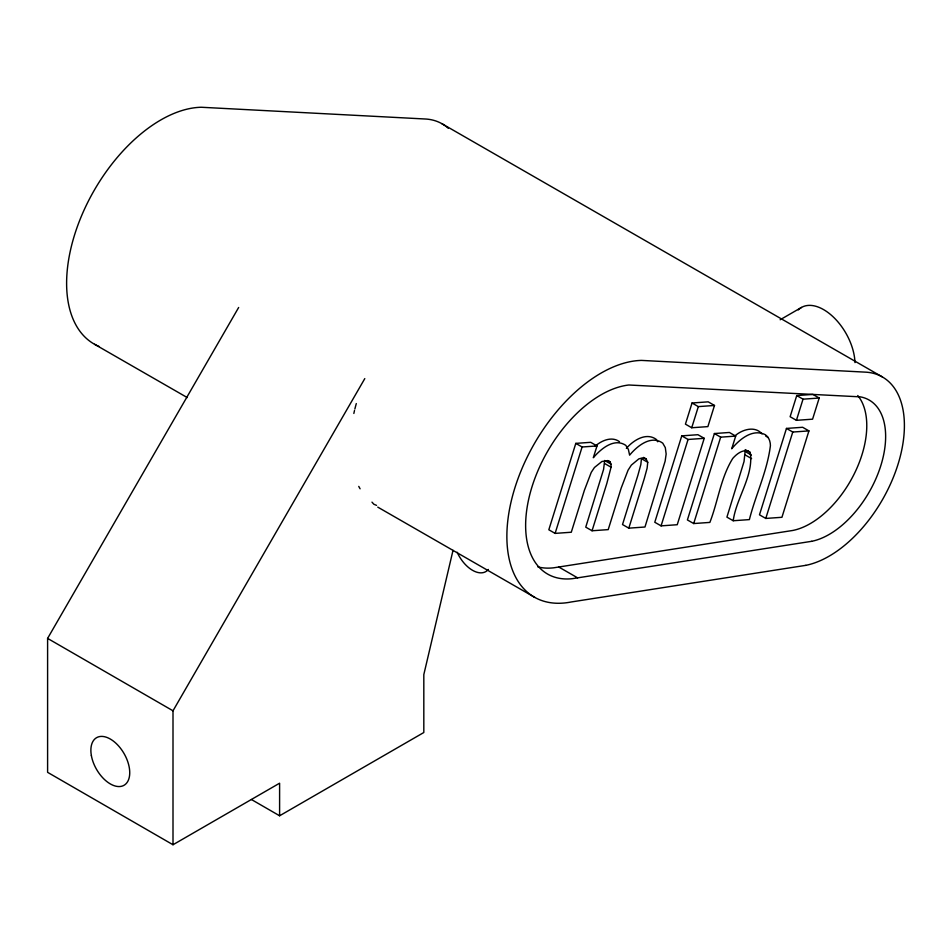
<?xml version="1.0" encoding="UTF-8"?>
<svg xmlns="http://www.w3.org/2000/svg" width="952" height="952" viewBox="0 0 952 952"><rect width="100%" height="100%" fill="white"/><g stroke="black" fill="none" stroke-linecap="round" stroke-linejoin="round"><path stroke-width="1.43" d="M647.741 462.303L647.11 468.229L644.23 478.773L628.808 528.158L622.513 524.54L637.935 475.167L640.827 464.612L641.458 458.685L647.741 462.303L646.039 458.84L643.528 457.4M751.39 455.08L745.095 451.462L744.036 461.541L726.923 517.126L733.218 520.744L749.379 519.602C755.65 494.814 767.288 471.085 770.418 445.595C770.37 441.419 768.918 437.194 765.372 434.743C752.639 428.245 739.442 439.396 731.731 448.785L735.694 436.087L729.411 432.47L714.393 433.541L687.403 519.935L693.699 523.552L709.859 522.41C718.058 501.395 720.688 477.702 732.79 458.376C736.61 454.092 742.072 449.57 748.201 450.95L750.236 452.486C753.996 475.488 736.17 498.17 733.218 520.744M592.049 530.764L606.84 483.426L611.053 467.218L610.946 464.1L604.663 460.482L603.568 469.443L585.754 527.146L592.049 530.764L608.209 529.621L621.168 488.126L628.07 470.181L631.366 465.088L638.84 458.876L642.362 457.912L646.039 458.84M453.021 550.339L423.818 674.599L423.818 732.516L279.602 815.781L251.447 799.525M628.808 528.158L644.968 527.015L665.139 461.149L666.15 453.997L665.305 447.618L662.735 443.144C650.93 434.659 637.138 446.095 629.617 455.151L628.356 449.344L625.761 445.322C614.04 437.551 600.771 449.023 593.31 457.733L596.999 445.941L590.716 442.323L575.805 443.382L548.828 529.776L555.111 533.394L571.283 532.239L584.397 490.268L591.251 472.359L594.453 467.492L601.95 461.47L608.364 460.756L610.077 461.946L610.946 464.1M555.111 533.394L582.1 446.988L596.999 445.941M681.775 435.861L654.786 522.255L661.081 525.873L677.241 524.719L704.23 438.325L697.935 434.707L681.775 435.861L688.058 439.467L704.23 438.325M692.044 402.993L685.428 424.14L691.723 427.757L707.883 426.615L714.488 405.457L708.205 401.839L692.044 402.993L698.328 406.611L714.488 405.457M661.081 525.873L688.058 439.467M691.723 427.757L698.328 406.611M693.699 523.552L720.676 437.158L735.694 436.087M786.471 428.424L759.482 514.818L765.777 518.435L781.937 517.293L808.926 430.899L802.631 427.281L786.471 428.424L792.766 432.041L808.926 430.899M796.741 395.556L790.124 416.714L796.419 420.332L812.58 419.178L819.196 398.031L812.901 394.414L796.741 395.556L803.024 399.174L819.196 398.031M765.777 518.435L792.766 432.041M796.419 420.332L803.024 399.174M279.602 815.781L279.602 783.198L173.002 844.745L47.6 772.334L47.6 638.399L238.655 307.484M173.002 844.745L173.002 710.799L364.794 378.598M626.356 448.368C633.377 440.276 646.301 431.922 656.44 439.526L657.725 441.764M734.801 436.004C741.858 429.649 754.972 425.389 762.005 433.945M595.059 446.262C601.414 440.621 611.803 435.957 619.478 441.704M780.152 319.753L801.465 307.448M376.516 505.357L373.838 504.227L371.982 502.144M441.787 123.617L882.04 376.754M765.777 436.123L768.288 437.563M745.202 449.594L750.236 452.486M714.393 433.541L720.676 437.158M745.321 455.008L751.604 458.626M607.566 460.506L610.077 461.946M575.805 443.382L582.1 446.988M604.77 463.6L611.053 467.218M558.753 567.011L577.626 577.852M94.557 344.279L187.246 397.567M377.765 507.118L534.822 597.416M47.6 638.399L173.002 710.799M446.238 126.568A106.41 61.19 -60.1 0 1 448.309 128.306M445.167 125.771A106.41 61.19 -60.1 0 0 426.163 119.048L201.241 107.255A133.018 76.481 -60.1 0 0 82.039 214.676A133.018 76.481 -60.1 0 0 99.067 346.468M537.856 566.904A106.398 61.178 -60.1 0 0 553.576 567.82L792.826 530.454A79.789 45.886 -60.1 0 0 855.027 472.287A79.789 45.886 -60.1 0 0 857.74 395.52M360.094 488.792A133.018 76.481 -60.1 0 1 358.761 486.389M353.846 413.465A133.018 76.481 -60.1 0 1 354.513 410.49M354.87 409.015A133.018 76.481 -60.1 0 1 356.298 403.565M488.34 569.439A26.608 15.363 60 0 1 457.15 552.255M798.276 309.924A44.339 25.597 60 0 1 832.774 316.48A44.339 25.597 60 0 1 854.967 362.593M811.699 541.307L572.438 578.661A106.398 61.178 -60.1 0 1 531.133 489.661A106.398 61.178 -60.1 0 1 628.832 385.001L860.299 396.853A79.789 45.886 -60.1 0 1 880.017 468.122A79.789 45.886 -60.1 0 1 811.699 541.307M805.797 565.345L571.14 601.985A133.018 76.481 -60.1 0 1 513.747 491.625A133.018 76.481 -60.1 0 1 641.493 360.403L866.427 372.196A106.41 61.19 -60.1 0 1 897.938 464.576A106.41 61.19 -60.1 0 1 805.797 565.345M91.368 755.591A27.489 15.875 60 0 0 123.558 785.543A27.489 15.875 60 0 0 115.989 743.298A27.489 15.875 60 0 0 91.368 755.591"/></g></svg>
